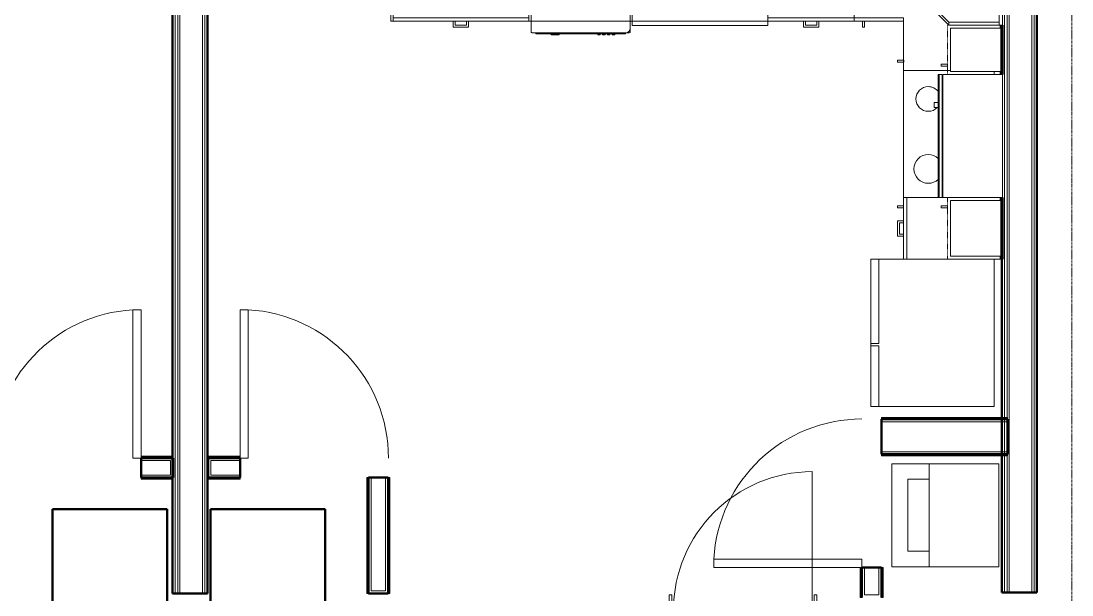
# Model space of a CAD drawing. Header units: inches. Extents: x -4235 to -464, y 9706 to 12425.
# Drawn here: x -2755.8 to -2500.3, y 11284.9 to 11424.4 of the extents above; entities that cross this region are included whole.
import ezdxf

# ---------------------------------------------------------------- set-up
doc = ezdxf.new("R2010")
doc.units = ezdxf.units.IN
doc.header["$MEASUREMENT"] = 0
doc.linetypes.add('Dash', pattern=[0.25, 0.125, -0.125])
doc.linetypes.add('Grid Line 1_2_', pattern=[0.875, 0.5, -0.125, 0.125, -0.125])
for name, color, linetype, lineweight in [('0-1', 7, 'Continuous', 5), ('0-2', 10, 'Continuous', 9), ('A-DOOR-1', 7, 'Continuous', 9), ('A-DOOR-2', 90, 'Continuous', 20), ('A-DOOR-4', 31, 'Continuous', 9), ('A-DOOR-6', 31, 'Continuous', 20), ('A-DOOR-FRAM', 31, 'Continuous', 20), ('A-DOOR-FRAM-2', 31, 'Continuous', 9), ('A-DOOR-GLAZ', 31, 'Continuous', 9), ('A-GENM', 5, 'Continuous', 9), ('A-GENM-5', 5, 'Continuous', 50), ('A-WALL-1', 250, 'Continuous', 50), ('A-WALL-2', 50, 'Continuous', 13), ('A-WALL-3', 10, 'Continuous', 9), ('A-WALL-4', 254, 'Continuous', 9), ('A-WALL-5', 7, 'Continuous', 9), ('A-WALL-6', 113, 'Continuous', 9), ('I-WALL-1', 250, 'Continuous', 50), ('I-WALL-2', 10, 'Continuous', 9), ('I-WALL-3', 254, 'Continuous', 9), ('I-WALL-4', 7, 'Continuous', 9), ('P-SANR-FIXT-1', 7, 'Continuous', 9), ('P-SANR-FIXT-2', 254, 'Continuous', 9), ('Q-CASE', 31, 'Continuous', 9), ('Q-CASE-1', 254, 'Continuous', 9), ('Q-CASE-2', 7, 'Continuous', 9), ('Q-CASE-3', 10, 'Continuous', 9), ('Q-CASE-4', 7, 'Dash', 9), ('Q-SPCQ-1', 7, 'Continuous', 9), ('Q-SPCQ-3', 254, 'Continuous', 9), ('S-GRID-1', 1, 'Grid Line 1_2_', 9)]:
    doc.layers.add(name, color=color, linetype=linetype, lineweight=lineweight)

# ---------------------------------------------------------------- blocks, each defined once
blk = doc.blocks.new('Basic Wall _ INT - W4BØF - _5_8 GYP - 2X4 WOOD_BATT_ - 5_8 GYP_ - ___-2685384-BACKGROUND - 1ST FLOOR')
at = {"layer": 'A-WALL-4'}
for p, q in [((-2671.67, 11313.44), (-2671.74, 11313.44)), ((-2671.53, 11313.44), (-2671.67, 11313.44)), ((-2671.67, 11313.44), (-2671.67, 11285.29)), ((-2671.46, 11313.44), (-2671.52, 11313.44)), ((-2671.32, 11313.44), (-2671.35, 11313.44)), ((-2671.32, 11285.29), (-2671.32, 11313.44)), ((-2671.74, 11285.29), (-2671.67, 11285.29)), ((-2671.67, 11285.29), (-2671.53, 11285.29)), ((-2671.52, 11285.29), (-2671.46, 11285.29)), ((-2671.35, 11285.29), (-2671.32, 11285.29))]:
    blk.add_line(p, q, dxfattribs=at)
at = {"layer": 'A-WALL-5'}
for p, q in [((-2671.74, 11313.44), (-2671.45, 11313.44)), ((-2671.74, 11313.44), (-2671.74, 11285.29)), ((-2671.45, 11313.44), (-2671.45, 11285.29)), ((-2671.45, 11313.44), (-2671.37, 11313.44)), ((-2671.37, 11313.44), (-2671.32, 11313.44)), ((-2671.45, 11285.29), (-2671.74, 11285.29)), ((-2671.37, 11285.29), (-2671.45, 11285.29)), ((-2671.32, 11285.29), (-2671.37, 11285.29))]:
    blk.add_line(p, q, dxfattribs=at)
blk = doc.blocks.new('Basic Wall _ INT - W4BØF - _5_8 GYP - 2X4 WOOD_BATT_ - 5_8 GYP_ - ___-2685385-BACKGROUND - 1ST FLOOR')
at = {"layer": 'A-WALL-4'}
for p, q in [((-2666.55, 11313.44), (-2666.57, 11313.44)), ((-2666.57, 11285.29), (-2666.57, 11313.44)), ((-2666.37, 11313.44), (-2666.43, 11313.44)), ((-2666.22, 11313.44), (-2666.37, 11313.44)), ((-2666.16, 11313.44), (-2666.22, 11313.44)), ((-2666.22, 11313.44), (-2666.22, 11285.29)), ((-2666.57, 11285.29), (-2666.55, 11285.29)), ((-2666.43, 11285.29), (-2666.37, 11285.29)), ((-2666.37, 11285.29), (-2666.22, 11285.29)), ((-2666.22, 11285.29), (-2666.16, 11285.29))]:
    blk.add_line(p, q, dxfattribs=at)
at = {"layer": 'A-WALL-5'}
for p, q in [((-2666.57, 11313.44), (-2666.53, 11313.44)), ((-2666.53, 11313.44), (-2666.45, 11313.44)), ((-2666.45, 11285.29), (-2666.45, 11313.44)), ((-2666.45, 11313.44), (-2666.16, 11313.44)), ((-2666.16, 11313.44), (-2666.16, 11285.29)), ((-2666.53, 11285.29), (-2666.57, 11285.29)), ((-2666.45, 11285.29), (-2666.53, 11285.29)), ((-2666.16, 11285.29), (-2666.45, 11285.29))]:
    blk.add_line(p, q, dxfattribs=at)
blk = doc.blocks.new('Basic Wall _ INT - W4BØF - _5_8 GYP - 2X4 WOOD_BATT_ - 5_8 GYP_ - ___-2685386-BACKGROUND - 1ST FLOOR')
at = {"layer": 'A-WALL-4'}
for p, q in [((-2710.32, 11313.44), (-2710.32, 11313.42)), ((-2702.57, 11313.44), (-2710.32, 11313.44)), ((-2710.32, 11313.3), (-2710.32, 11313.24)), ((-2710.32, 11313.23), (-2710.32, 11313.09)), ((-2710.32, 11313.09), (-2710.32, 11313.03)), ((-2710.32, 11313.09), (-2702.57, 11313.09)), ((-2702.57, 11313.42), (-2702.57, 11313.44)), ((-2702.57, 11313.24), (-2702.57, 11313.3)), ((-2702.57, 11313.09), (-2702.57, 11313.23)), ((-2702.57, 11313.03), (-2702.57, 11313.09))]:
    blk.add_line(p, q, dxfattribs=at)
at = {"layer": 'A-WALL-5'}
for p, q in [((-2710.32, 11313.4), (-2710.32, 11313.44)), ((-2710.32, 11313.31), (-2710.32, 11313.4)), ((-2710.32, 11313.31), (-2702.57, 11313.31)), ((-2710.32, 11313.03), (-2710.32, 11313.31)), ((-2710.32, 11313.03), (-2702.57, 11313.03)), ((-2702.57, 11313.44), (-2702.57, 11313.4)), ((-2702.57, 11313.4), (-2702.57, 11313.31)), ((-2702.57, 11313.31), (-2702.57, 11313.03))]:
    blk.add_line(p, q, dxfattribs=at)
blk = doc.blocks.new('Basic Wall _ INT - W4BØF - _5_8 GYP - 2X4 WOOD_BATT_ - 5_8 GYP_ - ___-2685387-BACKGROUND - 1ST FLOOR')
at = {"layer": 'A-WALL-4'}
for p, q in [((-2710.32, 11318.6), (-2710.32, 11318.54)), ((-2710.32, 11318.54), (-2710.32, 11318.4)), ((-2710.32, 11318.54), (-2702.57, 11318.54)), ((-2710.32, 11318.39), (-2710.32, 11318.33)), ((-2710.32, 11318.21), (-2710.32, 11318.19)), ((-2702.57, 11318.19), (-2710.32, 11318.19)), ((-2702.57, 11318.54), (-2702.57, 11318.6)), ((-2702.57, 11318.4), (-2702.57, 11318.54)), ((-2702.57, 11318.33), (-2702.57, 11318.39)), ((-2702.57, 11318.19), (-2702.57, 11318.21))]:
    blk.add_line(p, q, dxfattribs=at)
at = {"layer": 'A-WALL-5'}
for p, q in [((-2710.32, 11318.31), (-2710.32, 11318.6)), ((-2710.32, 11318.6), (-2702.57, 11318.6)), ((-2702.57, 11318.31), (-2710.32, 11318.31)), ((-2710.32, 11318.23), (-2710.32, 11318.31)), ((-2710.32, 11318.19), (-2710.32, 11318.23)), ((-2702.57, 11318.6), (-2702.57, 11318.31)), ((-2702.57, 11318.31), (-2702.57, 11318.23)), ((-2702.57, 11318.23), (-2702.57, 11318.19))]:
    blk.add_line(p, q, dxfattribs=at)
blk = doc.blocks.new('SWING - SINGLE - FLUSH - 36_ x 80_ - OFFSET PIVOT DOOR AT MAGIC PAK AND WASHER_DRYER-3199415-BACKGROUND - 1ST FLOOR')
at = {"layer": 'A-DOOR-1'}
blk.add_arc((18, -2.38), 36.07, 180, 266.8211, dxfattribs=at)
at = {"layer": 'A-DOOR-2'}
for p, q in [((16, -2.38), (16, -38.39)), ((18, -2.38), (16, -2.38)), ((18, -2.38), (18, -38.39)), ((18, -38.39), (16, -38.39))]:
    blk.add_line(p, q, dxfattribs=at)
blk = doc.blocks.new('Refrigerator_-_Side-by-Side_6047 - 36_ X 30_-1372843-BACKGROUND - 1ST FLOOR')
at = {"layer": 'Q-SPCQ-1'}
for p, q in [((-17.88, 15.58), (17.87, 15.58)), ((-17.88, -14.42), (-17.88, 15.58)), ((-17.88, 15.58), (-3.13, 15.58)), ((-17.88, 15.58), (-17.88, 13.58)), ((-3.13, 13.58), (-3.13, 15.58)), ((-2.63, 15.58), (17.87, 15.58)), ((-2.63, 15.58), (-2.63, 13.58)), ((17.87, 15.58), (17.87, -14.42)), ((17.87, 13.58), (17.87, 15.58)), ((-3.13, 13.58), (-17.88, 13.58)), ((17.87, 13.58), (-2.63, 13.58)), ((17.87, -14.42), (-17.88, -14.42))]:
    blk.add_line(p, q, dxfattribs=at)
blk = doc.blocks.new('Range - 24_ x 30_-V31-BACKGROUND - 1ST FLOOR')
at = {"layer": 'Q-SPCQ-1'}
blk.add_line((29.44, -22), (30, -22), dxfattribs=at)
for centre, radius, start, end in [((6.5, -6), 3.5, 360, 180), ((23.5, -6), 3, 0, 180), ((6.5, -6), 3.5, 180, 223.57), ((6.5, -6), 3.5, 316.3838, 0), ((23.5, -6), 3, 180, 225.7399), ((23.5, -6), 3, 306.1227, 0), ((6.5, -6), 3.5, 261.0228, 278.9772)]:
    blk.add_arc(centre, radius, start, end, dxfattribs=at)
blk = doc.blocks.new('Base Cabinet 4 Drawer 254 - Base Cabinet 4 Drawer 254 21_-2569778-BACKGROUND - 1ST FLOOR')
at = {"layer": 'Q-CASE-1'}
for p, q in [((-9.76, 24), (11.24, 24)), ((-9.76, 23.25), (-9.76, 24)), ((11.24, 23.25), (-9.76, 23.25)), ((-9.76, 23.25), (-9.76, 0.38)), ((-0.64, 24), (-1.14, 24)), ((2.11, 24), (2.61, 24)), ((11.24, 24), (11.24, 23.25)), ((11.24, 0.38), (11.24, 23.25))]:
    blk.add_line(p, q, dxfattribs=at)
at = {"layer": 'Q-CASE-2'}
for p, q in [((2.61, 25.5), (-1.14, 25.5)), ((-1.14, 25.5), (-1.14, 24)), ((-0.64, 24), (-0.64, 25)), ((-0.64, 25), (2.11, 25)), ((2.11, 25), (2.11, 24)), ((2.61, 24), (2.61, 25.5))]:
    blk.add_line(p, q, dxfattribs=at)
at = {"layer": 'Q-CASE-3'}
for p, q in [((-0.64, 24), (-1.14, 24)), ((-0.64, 24), (-1.14, 24)), ((-0.64, 24), (-1.14, 24)), ((2.11, 24), (2.61, 24)), ((2.11, 24), (2.61, 24)), ((2.11, 24), (2.61, 24)), ((-9.76, 0.38), (-9.76, 0)), ((11.24, 0), (11.24, 0.38)), ((-9.76, 0), (11.24, 0))]:
    blk.add_line(p, q, dxfattribs=at)
blk = doc.blocks.new('308 - 308 x 27_-2727438-BACKGROUND - 1ST FLOOR')
at = {"layer": 'Q-CASE'}
for p, q in [((-11.25, -15.38), (-12, -15.38)), ((-12, -15.38), (0, -27.38)), ((0, -26.63), (-11.25, -15.38)), ((0, -27.38), (0, -26.63))]:
    blk.add_line(p, q, dxfattribs=at)
at = {"layer": 'Q-CASE-2'}
for p, q in [((13, -2.38), (-12, -2.38)), ((-12, -2.38), (-12, -3.13)), ((13, -3.13), (13, -2.38)), ((-11.25, -3.13), (-12, -3.13)), ((-12, -3.13), (-12, -15.38)), ((-12, -3.13), (13, -3.13)), ((12.25, -3.13), (-11.25, -3.13)), ((-11.25, -3.13), (-11.25, -15.38)), ((-11.25, -15.38), (-11.25, -3.13)), ((12.25, -26.63), (12.25, -3.13)), ((13, -3.13), (12.25, -3.13)), ((12.25, -3.13), (12.25, -27.38)), ((13, -27.38), (13, -3.13)), ((-12, -15.38), (-11.25, -15.38)), ((-11.25, -15.38), (0, -26.63)), ((-10.05, -17.33), (-11.11, -18.39)), ((-10.76, -18.73), (-9.7, -17.67)), ((-11.11, -18.39), (-10.76, -18.73)), ((0, -26.63), (12.25, -26.63)), ((12.25, -26.63), (0, -26.63)), ((0, -26.63), (0, -27.38)), ((0, -27.38), (12.25, -27.38)), ((12.25, -27.38), (12.25, -26.63)), ((12.25, -27.38), (13, -27.38))]:
    blk.add_line(p, q, dxfattribs=at)
blk = doc.blocks.new('300 Series Wall Hung Cabinet_301 - 12_ x 27_-2528054-BACKGROUND - 1ST FLOOR')
at = {"layer": 'Q-CASE-2'}
for p, q in [((-3.51, 14.69), (-4, 14.69)), ((-4, 14.69), (-4, 13.19)), ((-3.51, 13.19), (-4, 13.19)), ((-3.51, 13.19), (-3.51, 14.69)), ((5.25, 12.44), (-5.25, 12.44)), ((-5.25, 12.44), (-5.25, 0.19)), ((5.25, 0.19), (5.25, 12.44)), ((-5.25, 0.19), (5.25, 0.19))]:
    blk.add_line(p, q, dxfattribs=at)
at = {"layer": 'Q-CASE-4'}
for p, q in [((-6, 0.19), (-6, 13.19)), ((-6, 13.19), (6, 13.19)), ((6, 13.19), (6, 0.19)), ((6, 0.19), (-6, 0.19))]:
    blk.add_line(p, q, dxfattribs=at)
blk = doc.blocks.new('Base Cabinet 3 Drawer 230 - Base Cabinet 3 Drawer 230 33_-2568065-BACKGROUND - 1ST FLOOR')
at = {"layer": 'Q-CASE-1'}
for p, q in [((-15.76, -23.25), (-15.76, -0.38)), ((17.24, -0.38), (17.24, -23.25)), ((-15.76, -23.25), (-15.76, -24)), ((17.24, -23.25), (-15.76, -23.25)), ((-15.76, -24), (17.24, -24)), ((-1.14, -24), (-0.64, -24)), ((2.61, -24), (2.11, -24)), ((17.24, -24), (17.24, -23.25))]:
    blk.add_line(p, q, dxfattribs=at)
at = {"layer": 'Q-CASE-2'}
for p, q in [((-1.14, -24), (-1.14, -25.5)), ((-1.14, -25.5), (2.61, -25.5)), ((-0.64, -25), (-0.64, -24)), ((2.11, -25), (-0.64, -25)), ((2.11, -24), (2.11, -25)), ((2.61, -25.5), (2.61, -24))]:
    blk.add_line(p, q, dxfattribs=at)
at = {"layer": 'Q-CASE-3'}
for p, q in [((-15.76, -0.38), (-15.76, 0)), ((-15.76, 0), (17.24, 0)), ((17.24, 0), (17.24, -0.38)), ((-1.14, -24), (-0.64, -24)), ((-1.14, -24), (-0.64, -24)), ((2.61, -24), (2.11, -24)), ((2.61, -24), (2.11, -24))]:
    blk.add_line(p, q, dxfattribs=at)
blk = doc.blocks.new('30quot_MicrowaveVent_11166 - 70cm miele oven-2804781-BACKGROUND - 1ST FLOOR')
at = {"layer": 'Q-CASE-2'}
for p, q in [((15.68, 15.6), (-14.2, 15.6)), ((-14.2, 15.39), (-14.2, 15.6)), ((-14.2, 14.61), (-14.2, 15.39)), ((15.68, 15.39), (-14.2, 15.39)), ((8.88, 16.6), (7.69, 16.6)), ((7.69, 15.63), (7.69, 16.55)), ((8.88, 16.55), (8.88, 15.63)), ((15.68, 15.6), (15.68, 15.39)), ((15.68, 15.39), (15.68, 14.61)), ((15.68, 14.61), (-14.2, 14.61)), ((-14.2, 0), (-14.2, 14.49)), ((-14.2, 14.49), (15.68, 14.49)), ((15.68, 14.49), (15.68, 0)), ((-14.2, 0), (15.68, 0))]:
    blk.add_line(p, q, dxfattribs=at)
blk = doc.blocks.new('Basic Wall _ INT - W4BØF - _5_8 GYP - 2X4 WOOD_BATT_ - 5_8 GYP_ - ___-2701606-BACKGROUND - 1ST FLOOR')
at = {"layer": 'A-WALL-3'}
for p, q in [((-2546.62, 11284.29), (-2546.62, 11284.91)), ((-2546.62, 11284.29), (-2546.6, 11284.29)), ((-2546.58, 11284.29), (-2546.62, 11284.29)), ((-2546.5, 11284.29), (-2546.58, 11284.29)), ((-2546.21, 11284.29), (-2546.5, 11284.29)), ((-2546.48, 11284.29), (-2546.42, 11284.29)), ((-2546.42, 11284.29), (-2546.27, 11284.29)), ((-2546.27, 11284.91), (-2546.27, 11284.29)), ((-2546.27, 11284.29), (-2546.21, 11284.29))]:
    blk.add_line(p, q, dxfattribs=at)
at = {"layer": 'A-WALL-4'}
for p, q in [((-2546.6, 11291.6), (-2546.62, 11291.6)), ((-2546.62, 11284.91), (-2546.62, 11291.6)), ((-2546.42, 11291.6), (-2546.48, 11291.6)), ((-2546.27, 11291.6), (-2546.42, 11291.6)), ((-2546.21, 11291.6), (-2546.27, 11291.6)), ((-2546.27, 11291.6), (-2546.27, 11284.91)), ((-2546.5, 11284.29), (-2546.5, 11284.91)), ((-2546.21, 11284.91), (-2546.21, 11284.29))]:
    blk.add_line(p, q, dxfattribs=at)
at = {"layer": 'A-WALL-5'}
for p, q in [((-2546.62, 11291.6), (-2546.58, 11291.6)), ((-2546.58, 11291.6), (-2546.5, 11291.6)), ((-2546.5, 11284.91), (-2546.5, 11291.6)), ((-2546.5, 11291.6), (-2546.21, 11291.6)), ((-2546.21, 11291.6), (-2546.21, 11284.91))]:
    blk.add_line(p, q, dxfattribs=at)
blk = doc.blocks.new('Basic Wall _ INT - W4BØF - _5_8 GYP - 2X4 WOOD_BATT_ - 5_8 GYP_ - ___-2701607-BACKGROUND - 1ST FLOOR')
at = {"layer": 'A-WALL-3'}
for p, q in [((-2551.5, 11284.29), (-2551.79, 11284.29)), ((-2551.79, 11284.29), (-2551.72, 11284.29)), ((-2551.72, 11284.91), (-2551.72, 11284.29)), ((-2551.72, 11284.29), (-2551.58, 11284.29)), ((-2551.57, 11284.29), (-2551.51, 11284.29)), ((-2551.42, 11284.29), (-2551.5, 11284.29)), ((-2551.37, 11284.29), (-2551.42, 11284.29)), ((-2551.4, 11284.29), (-2551.37, 11284.29)), ((-2551.37, 11284.29), (-2551.37, 11284.91))]:
    blk.add_line(p, q, dxfattribs=at)
at = {"layer": 'A-WALL-4'}
for p, q in [((-2551.72, 11291.6), (-2551.79, 11291.6)), ((-2551.58, 11291.6), (-2551.72, 11291.6)), ((-2551.72, 11291.6), (-2551.72, 11284.91)), ((-2551.51, 11291.6), (-2551.57, 11291.6)), ((-2551.37, 11291.6), (-2551.4, 11291.6)), ((-2551.37, 11284.91), (-2551.37, 11291.6)), ((-2551.79, 11284.91), (-2551.79, 11284.29)), ((-2551.5, 11284.91), (-2551.5, 11284.29))]:
    blk.add_line(p, q, dxfattribs=at)
at = {"layer": 'A-WALL-5'}
for p, q in [((-2551.79, 11291.6), (-2551.5, 11291.6)), ((-2551.79, 11291.6), (-2551.79, 11284.91)), ((-2551.5, 11291.6), (-2551.5, 11284.91)), ((-2551.5, 11291.6), (-2551.42, 11291.6)), ((-2551.42, 11291.6), (-2551.37, 11291.6))]:
    blk.add_line(p, q, dxfattribs=at)
blk = doc.blocks.new('Basic Wall _ INT - W8BØF - _5_8 GYP - 2X8 WOOD_BATT_ - 5_8 GYP_ - ___-2701608-BACKGROUND - 1ST FLOOR')
at = {"layer": 'I-WALL-2'}
for p, q in [((-2515.97, 11327.95), (-2517.37, 11327.95)), ((-2517.37, 11327.6), (-2515.97, 11327.6)), ((-2515.97, 11327.95), (-2515.97, 11328.02)), ((-2515.97, 11327.81), (-2515.97, 11327.95)), ((-2515.97, 11327.74), (-2515.97, 11327.8)), ((-2515.97, 11327.6), (-2515.97, 11327.63))]:
    blk.add_line(p, q, dxfattribs=at)
at = {"layer": 'I-WALL-3'}
for p, q in [((-2546.62, 11328.02), (-2546.62, 11327.95)), ((-2546.62, 11327.95), (-2546.62, 11327.81)), ((-2517.37, 11327.95), (-2546.62, 11327.95)), ((-2546.62, 11327.8), (-2546.62, 11327.74)), ((-2546.62, 11327.63), (-2546.62, 11327.6)), ((-2546.62, 11327.6), (-2517.37, 11327.6)), ((-2515.97, 11328.02), (-2517.37, 11328.02)), ((-2515.97, 11327.73), (-2517.37, 11327.73)), ((-2515.97, 11328.02), (-2515.97, 11327.73)), ((-2515.97, 11327.73), (-2515.97, 11327.7)), ((-2515.97, 11327.7), (-2515.97, 11327.64)), ((-2515.97, 11327.64), (-2515.97, 11327.6))]:
    blk.add_line(p, q, dxfattribs=at)
at = {"layer": 'I-WALL-4'}
for p, q in [((-2546.62, 11327.73), (-2546.62, 11328.02)), ((-2517.37, 11328.02), (-2546.62, 11328.02)), ((-2517.37, 11327.73), (-2546.62, 11327.73)), ((-2546.62, 11327.64), (-2546.62, 11327.73)), ((-2546.62, 11327.6), (-2546.62, 11327.64))]:
    blk.add_line(p, q, dxfattribs=at)
blk = doc.blocks.new('Basic Wall _ INT - W8BØF - _5_8 GYP - 2X8 WOOD_BATT_ - 5_8 GYP_ - ___-2704394-BACKGROUND - 1ST FLOOR')
at = {"layer": 'I-WALL-2'}
for p, q in [((-2515.97, 11319.1), (-2517.37, 11319.1)), ((-2517.37, 11318.75), (-2515.97, 11318.75)), ((-2515.97, 11319.08), (-2515.97, 11319.1)), ((-2515.97, 11318.9), (-2515.97, 11318.96)), ((-2515.97, 11318.75), (-2515.97, 11318.9)), ((-2515.97, 11318.69), (-2515.97, 11318.75))]:
    blk.add_line(p, q, dxfattribs=at)
at = {"layer": 'I-WALL-3'}
for p, q in [((-2546.62, 11319.1), (-2546.62, 11319.08)), ((-2517.37, 11319.1), (-2546.62, 11319.1)), ((-2546.62, 11318.96), (-2546.62, 11318.9)), ((-2546.62, 11318.9), (-2546.62, 11318.75)), ((-2546.62, 11318.75), (-2546.62, 11318.69)), ((-2546.62, 11318.75), (-2517.37, 11318.75)), ((-2517.37, 11318.98), (-2515.97, 11318.98)), ((-2517.37, 11318.69), (-2515.97, 11318.69)), ((-2515.97, 11319.1), (-2515.97, 11319.06)), ((-2515.97, 11319.06), (-2515.97, 11319)), ((-2515.97, 11319), (-2515.97, 11318.98)), ((-2515.97, 11318.98), (-2515.97, 11318.98)), ((-2515.97, 11318.98), (-2515.97, 11318.69))]:
    blk.add_line(p, q, dxfattribs=at)
at = {"layer": 'I-WALL-4'}
for p, q in [((-2546.62, 11319.06), (-2546.62, 11319.1)), ((-2546.62, 11318.98), (-2546.62, 11319.06)), ((-2546.62, 11318.98), (-2517.37, 11318.98)), ((-2546.62, 11318.69), (-2546.62, 11318.98)), ((-2546.62, 11318.69), (-2517.37, 11318.69))]:
    blk.add_line(p, q, dxfattribs=at)
blk = doc.blocks.new('Base Cabinet Corner 197 - Base Cabinet Corner 197-V40-BACKGROUND - 1ST FLOOR')
at = {"layer": 'Q-CASE-1'}
for p, q in [((0.74, 36), (-10.64, 36)), ((0.74, 23.25), (0.74, 36)), ((0.74, 24), (0.74, 36)), ((0.73, 33.51), (0.73, 34)), ((12.74, 24), (0.74, 24)), ((0.74, 23.25), (0.74, 24)), ((12.74, 23.25), (0.74, 23.25)), ((10.73, 24), (10.24, 24)), ((12.74, 0.38), (12.74, 24))]:
    blk.add_line(p, q, dxfattribs=at)
at = {"layer": 'Q-CASE-2'}
for p, q in [((2.23, 34), (0.74, 34)), ((0.74, 33.51), (2.23, 33.51)), ((2.23, 33.51), (2.23, 34)), ((10.73, 25.5), (10.24, 25.5)), ((10.24, 25.5), (10.24, 24)), ((10.73, 24), (10.73, 25.5))]:
    blk.add_line(p, q, dxfattribs=at)
at = {"layer": 'Q-CASE-3'}
for p, q in [((-23.14, 36), (-23.26, 36)), ((-23.26, 36), (-23.26, 25)), ((-22.89, 36), (-23.14, 36)), ((10.73, 24), (10.24, 24)), ((12.74, 0), (12.74, 0.38)), ((-23.26, 0), (-23.14, 0)), ((-23.14, 0), (1.74, 0)), ((1.74, 0), (12.74, 0))]:
    blk.add_line(p, q, dxfattribs=at)
blk = doc.blocks.new('300 Series Wall Hung Cabinet_301 - 15_ x 27_-2760267-BACKGROUND - 1ST FLOOR')
at = {"layer": 'Q-CASE-2'}
for p, q in [((6.75, -0.19), (-6.75, -0.19)), ((-6.75, -0.19), (-6.75, -12.44)), ((6.75, -12.44), (6.75, -0.19)), ((-6.75, -12.44), (6.75, -12.44)), ((-5.5, -13.19), (-5.01, -13.19)), ((-5.5, -13.19), (-5.5, -14.69)), ((-5.5, -14.69), (-5.01, -14.69)), ((-5.01, -14.69), (-5.01, -13.19))]:
    blk.add_line(p, q, dxfattribs=at)
at = {"layer": 'Q-CASE-4'}
for p, q in [((7.5, -0.19), (-7.5, -0.19)), ((-7.5, -0.19), (-7.5, -13.19)), ((7.5, -13.19), (7.5, -0.19)), ((-7.5, -13.19), (7.5, -13.19))]:
    blk.add_line(p, q, dxfattribs=at)
blk = doc.blocks.new('Basic Wall _ INT - W4BØF - _5_8 GYP - 2X4 WOOD_BATT_ - 5_8 GYP_ - ___-2685434-BACKGROUND - 1ST FLOOR')
at = {"layer": 'A-WALL-3'}
for p, q in [((-2718.85, 11313.44), (-2718.95, 11313.44)), ((-2718.95, 11313.09), (-2718.85, 11313.09)), ((-2718.85, 11313.42), (-2718.85, 11313.44)), ((-2718.85, 11313.24), (-2718.85, 11313.3)), ((-2718.85, 11313.09), (-2718.85, 11313.23)), ((-2718.85, 11313.03), (-2718.85, 11313.09))]:
    blk.add_line(p, q, dxfattribs=at)
at = {"layer": 'A-WALL-4'}
for p, q in [((-2726.6, 11313.44), (-2726.6, 11313.42)), ((-2718.97, 11313.44), (-2726.6, 11313.44)), ((-2726.6, 11313.3), (-2726.6, 11313.24)), ((-2726.6, 11313.23), (-2726.6, 11313.09)), ((-2726.6, 11313.09), (-2726.6, 11313.03)), ((-2726.6, 11313.09), (-2718.97, 11313.09)), ((-2718.95, 11313.31), (-2718.85, 11313.31)), ((-2718.95, 11313.03), (-2718.85, 11313.03)), ((-2718.85, 11313.44), (-2718.85, 11313.4)), ((-2718.85, 11313.4), (-2718.85, 11313.34)), ((-2718.85, 11313.34), (-2718.85, 11313.31)), ((-2718.85, 11313.31), (-2718.85, 11313.29)), ((-2718.85, 11313.29), (-2718.85, 11313.24)), ((-2718.85, 11313.24), (-2718.85, 11313.03))]:
    blk.add_line(p, q, dxfattribs=at)
at = {"layer": 'A-WALL-5'}
for p, q in [((-2726.6, 11313.4), (-2726.6, 11313.44)), ((-2726.6, 11313.31), (-2726.6, 11313.4)), ((-2726.6, 11313.31), (-2718.97, 11313.31)), ((-2726.6, 11313.03), (-2726.6, 11313.31)), ((-2726.6, 11313.03), (-2718.97, 11313.03))]:
    blk.add_line(p, q, dxfattribs=at)
blk = doc.blocks.new('Basic Wall _ INT - W4BØF - _5_8 GYP - 2X4 WOOD_BATT_ - 5_8 GYP_ - ___-2685435-BACKGROUND - 1ST FLOOR')
at = {"layer": 'A-WALL-3'}
for p, q in [((-2718.95, 11318.54), (-2718.85, 11318.54)), ((-2718.85, 11318.19), (-2718.95, 11318.19)), ((-2718.85, 11318.54), (-2718.85, 11318.6)), ((-2718.85, 11318.4), (-2718.85, 11318.54)), ((-2718.85, 11318.33), (-2718.85, 11318.39)), ((-2718.85, 11318.19), (-2718.85, 11318.21))]:
    blk.add_line(p, q, dxfattribs=at)
at = {"layer": 'A-WALL-4'}
for p, q in [((-2726.6, 11318.6), (-2726.6, 11318.54)), ((-2726.6, 11318.54), (-2726.6, 11318.4)), ((-2726.6, 11318.54), (-2718.97, 11318.54)), ((-2726.6, 11318.39), (-2726.6, 11318.33)), ((-2726.6, 11318.21), (-2726.6, 11318.19)), ((-2718.97, 11318.19), (-2726.6, 11318.19)), ((-2718.95, 11318.6), (-2718.85, 11318.6)), ((-2718.85, 11318.31), (-2718.95, 11318.31)), ((-2718.85, 11318.6), (-2718.85, 11318.31)), ((-2718.85, 11318.31), (-2718.85, 11318.23)), ((-2718.85, 11318.23), (-2718.85, 11318.19))]:
    blk.add_line(p, q, dxfattribs=at)
at = {"layer": 'A-WALL-5'}
for p, q in [((-2726.6, 11318.31), (-2726.6, 11318.6)), ((-2726.6, 11318.6), (-2718.97, 11318.6)), ((-2718.97, 11318.31), (-2726.6, 11318.31)), ((-2726.6, 11318.23), (-2726.6, 11318.31)), ((-2726.6, 11318.19), (-2726.6, 11318.23))]:
    blk.add_line(p, q, dxfattribs=at)
blk = doc.blocks.new('SWING - SINGLE - FLUSH - 36_ x 80_ - OFFSET PIVOT DOOR AT MAGIC PAK AND WASHER_DRYER-3199414-BACKGROUND - 1ST FLOOR')
at = {"layer": 'A-DOOR-1'}
blk.add_arc((18, 2.37), 36.07, 93.1789, 180, dxfattribs=at)
at = {"layer": 'A-DOOR-2'}
for p, q in [((16, 2.37), (16, 38.39)), ((18, 38.39), (16, 38.39)), ((18, 2.37), (18, 38.39)), ((18, 2.37), (16, 2.37))]:
    blk.add_line(p, q, dxfattribs=at)
blk = doc.blocks.new('Stainless Steel Farmhous Kitchen Sink - Stainless Steel Farmhous Kitchen Sink-V77-BACKGROUND - 1ST FLOOR')
at = {"layer": 'P-SANR-FIXT-1'}
for p, q in [((-33, 22.2), (-33, 21.15)), ((0, 22.2), (-33, 22.2)), ((0, 21.15), (0, 22.2))]:
    blk.add_line(p, q, dxfattribs=at)
at = {"layer": 'P-SANR-FIXT-2'}
for p, q in [((-33, 21.15), (-33, 2.25)), ((0, 2.25), (0, 21.15)), ((-31, 3), (-31, 16.96)), ((-31, 16.96), (-2, 16.96)), ((-2, 16.96), (-2, 3)), ((-17.08, 3), (-31, 3)), ((-2, 3), (-15.64, 3)), ((-33, 2.25), (-17.09, 2.25)), ((-15.88, 2.25), (0, 2.25))]:
    blk.add_line(p, q, dxfattribs=at)
blk = doc.blocks.new('Single Door 1 Drawer 211 - 211 Base Cabinet Single Door1 Drawer 15_-V91-BACKGROUND - 1ST FLOOR')
at = {"layer": 'Q-CASE-1'}
for p, q in [((-11.26, 24), (3.74, 24)), ((3.74, 23.25), (-11.26, 23.25)), ((-5.14, 24), (-5.64, 24)), ((-2.39, 24), (-1.89, 24)), ((1.73, 24), (1.24, 24)), ((3.74, 24), (3.74, 23.25)), ((3.74, 15.6), (3.74, 23.25)), ((3.74, 14.49), (3.74, 14.61)), ((-11.26, 1.99), (-11.26, 0.37))]:
    blk.add_line(p, q, dxfattribs=at)
at = {"layer": 'Q-CASE-2'}
for p, q in [((-1.89, 25.5), (-5.64, 25.5)), ((-5.64, 25.5), (-5.64, 24)), ((-5.14, 24), (-5.14, 25)), ((-5.14, 25), (-2.39, 25)), ((-2.39, 25), (-2.39, 24)), ((-1.89, 24), (-1.89, 25.5)), ((1.73, 25.5), (1.24, 25.5)), ((1.24, 25.5), (1.24, 24)), ((1.73, 24), (1.73, 25.5))]:
    blk.add_line(p, q, dxfattribs=at)
at = {"layer": 'Q-CASE-3'}
for p, q in [((-11.26, 23.25), (-11.26, 24)), ((-11.26, 23.25), (-11.26, 2)), ((1.73, 24), (1.24, 24)), ((-11.26, 0.37), (-11.26, 0.13)), ((-11.26, 0.13), (-11.26, 0)), ((-11.26, 0), (3.74, 0))]:
    blk.add_line(p, q, dxfattribs=at)
blk = doc.blocks.new('Stacked Washer and Dryer - 26_x25_ - Private-1372850-BACKGROUND - 1ST FLOOR')
at = {"layer": 'P-SANR-FIXT-1'}
for p, q in [((0, 12.5), (26, 12.5)), ((0, 12.5), (0, -12.5)), ((16.90625, -12.5), (16.90625, 12.5)), ((26, 12.5), (26, -12.5)), ((22.09375, 8.75), (16.90625, 8.75)), ((22.09375, -8.75), (22.09375, 8.75)), ((16.90625, -8.75), (22.09375, -8.75)), ((26, -12.5), (0, -12.5))]:
    blk.add_line(p, q, dxfattribs=at)
blk = doc.blocks.new('CTR - 1st Phase - Unit Layouts_rvt-1-BACKGROUND - 1ST FLOOR')
at = {"layer": 'A-WALL-1'}
for p, q in [((-2517.62, 11423.36), (-2517.62, 11422.61)), ((-2517.25, 11411.36), (-2517.25, 11423.36)), ((-2517.62, 11412.11), (-2517.62, 11411.36)), ((-2517.62, 11381.48), (-2517.62, 11380.73)), ((-2517.25, 11366.48), (-2517.25, 11381.48)), ((-2517.62, 11367.23), (-2517.62, 11366.48)), ((-2517.62, 11366.48), (-2517.25, 11366.48)), ((-2718.85, 11318.19), (-2726.6, 11318.19)), ((-2726.6, 11318.19), (-2726.6, 11313.44)), ((-2718.85, 11317.56), (-2718.85, 11318.19)), ((-2702.57, 11318.19), (-2710.32, 11318.19)), ((-2710.32, 11318.19), (-2710.32, 11317.56)), ((-2702.57, 11313.44), (-2702.57, 11318.19)), ((-2718.85, 11314.06), (-2718.85, 11317.56)), ((-2710.32, 11317.56), (-2710.32, 11314.06)), ((-2726.6, 11313.44), (-2718.85, 11313.44)), ((-2718.85, 11313.44), (-2718.85, 11314.06)), ((-2710.32, 11314.06), (-2710.32, 11313.44)), ((-2710.32, 11313.44), (-2702.57, 11313.44)), ((-2666.57, 11313.44), (-2671.32, 11313.44)), ((-2671.32, 11313.44), (-2671.32, 11285.29)), ((-2666.57, 11285.29), (-2666.57, 11313.44)), ((-2546.62, 11291.6), (-2551.37, 11291.6)), ((-2551.37, 11291.6), (-2551.37, 11284.29)), ((-2546.62, 11284.29), (-2546.62, 11291.6)), ((-2671.32, 11285.29), (-2670.7, 11285.29)), ((-2670.7, 11285.29), (-2667.2, 11285.29)), ((-2667.2, 11285.29), (-2666.57, 11285.29))]:
    blk.add_line(p, q, dxfattribs=at)
at = {"layer": 'A-WALL-2'}
for p, q in [((-2515.97, 11326.98), (-2546.62, 11326.98)), ((-2515.97, 11319.73), (-2546.62, 11319.73)), ((-2719.47, 11317.56), (-2726.6, 11317.56)), ((-2719.47, 11314.06), (-2719.47, 11317.56)), ((-2709.7, 11317.56), (-2702.57, 11317.56)), ((-2709.7, 11317.56), (-2709.7, 11314.06)), ((-2719.47, 11314.06), (-2726.6, 11314.06)), ((-2709.7, 11314.06), (-2702.57, 11314.06)), ((-2670.7, 11313.44), (-2670.7, 11285.91)), ((-2667.2, 11313.44), (-2667.2, 11285.91)), ((-2550.75, 11291.6), (-2550.75, 11284.91)), ((-2547.25, 11291.6), (-2547.25, 11284.91)), ((-2670.7, 11285.91), (-2667.2, 11285.91)), ((-2550.75, 11284.91), (-2547.25, 11284.91))]:
    blk.add_line(p, q, dxfattribs=at)
at = {"layer": 'A-WALL-3'}
for p, q in [((-2517.25, 11411.36), (-2517.25, 11423.36)), ((-2517.25, 11366.48), (-2517.25, 11381.48)), ((-2517.37, 11366.48), (-2517.25, 11366.48)), ((-2718.97, 11318.19), (-2726.6, 11318.19)), ((-2718.85, 11318.19), (-2718.95, 11318.19)), ((-2718.85, 11318.19), (-2718.85, 11313.44)), ((-2702.57, 11318.19), (-2710.32, 11318.19)), ((-2726.6, 11313.44), (-2718.97, 11313.44)), ((-2718.95, 11313.44), (-2718.85, 11313.44)), ((-2710.32, 11313.44), (-2702.57, 11313.44)), ((-2671.32, 11313.44), (-2671.32, 11285.29)), ((-2666.57, 11285.29), (-2666.57, 11313.44)), ((-2551.37, 11291.6), (-2551.37, 11284.91)), ((-2546.62, 11284.91), (-2546.62, 11291.6))]:
    blk.add_line(p, q, dxfattribs=at)
at = {"layer": 'A-WALL-4'}
for p, q in [((-2517.62, 11423.36), (-2517.62, 11422.61)), ((-2517.62, 11412.11), (-2517.62, 11411.36)), ((-2517.62, 11381.48), (-2517.62, 11380.73)), ((-2517.62, 11367.23), (-2517.62, 11366.48)), ((-2517.62, 11366.48), (-2517.37, 11366.48)), ((-2726.6, 11313.44), (-2726.6, 11318.19)), ((-2710.32, 11313.44), (-2710.32, 11318.19)), ((-2702.57, 11318.19), (-2702.57, 11313.44)), ((-2671.32, 11313.44), (-2666.57, 11313.44)), ((-2551.37, 11291.6), (-2547.27, 11291.6)), ((-2547.25, 11291.6), (-2546.62, 11291.6)), ((-2666.57, 11285.29), (-2671.32, 11285.29))]:
    blk.add_line(p, q, dxfattribs=at)
at = {"layer": 'A-WALL-6'}
for p, q in [((-2665.93, 11447.99), (-2665.93, 11424.36)), ((-2665.93, 11424.36), (-2665.93, 11447.99)), ((-2665.93, 11424.36), (-2541.25, 11424.36)), ((-2541.25, 11424.36), (-2665.93, 11424.36)), ((-2541.25, 11424.36), (-2541.25, 11366.48)), ((-2541.25, 11366.48), (-2541.25, 11424.36)), ((-2517.25, 11411.36), (-2517.25, 11423.36)), ((-2517.25, 11423.36), (-2517.25, 11411.36)), ((-2517.25, 11366.48), (-2517.25, 11381.48)), ((-2517.25, 11381.48), (-2517.25, 11366.48)), ((-2519.25, 11366.48), (-2541.25, 11366.48)), ((-2519.24, 11366.48), (-2517.62, 11366.48)), ((-2517.62, 11366.48), (-2519.24, 11366.48)), ((-2517.62, 11366.48), (-2517.37, 11366.48)), ((-2517.37, 11366.48), (-2517.62, 11366.48)), ((-2517.37, 11366.48), (-2517.25, 11366.48)), ((-2517.25, 11366.48), (-2517.37, 11366.48))]:
    blk.add_line(p, q, dxfattribs=at)
at = {"layer": 'I-WALL-1'}
for p, q in [((-2515.97, 11327.6), (-2546.62, 11327.6)), ((-2546.62, 11327.6), (-2546.62, 11319.1)), ((-2515.97, 11319.1), (-2515.97, 11327.6)), ((-2546.62, 11319.1), (-2515.97, 11319.1))]:
    blk.add_line(p, q, dxfattribs=at)
at = {"layer": 'I-WALL-2'}
for p, q in [((-2517.37, 11327.6), (-2546.62, 11327.6)), ((-2515.97, 11327.6), (-2517.37, 11327.6)), ((-2515.97, 11327.6), (-2515.97, 11319.1)), ((-2546.62, 11319.1), (-2517.37, 11319.1)), ((-2517.37, 11319.1), (-2515.97, 11319.1))]:
    blk.add_line(p, q, dxfattribs=at)
at = {"layer": 'I-WALL-3'}
blk.add_line((-2546.62, 11319.1), (-2546.62, 11327.6), dxfattribs=at)
at = {"layer": 'Q-SPCQ-1'}
for p, q in [((-2631.76, 11424.36), (-2631.76, 11421.69)), ((-2607.76, 11422.56), (-2607.76, 11424.36)), ((-2631.57, 11421.49), (-2608.83, 11421.49)), ((-2630.67, 11421.49), (-2630.67, 11421.24)), ((-2608.86, 11421.24), (-2630.67, 11421.24)), ((-2626.94, 11421.24), (-2626.94, 11420.99)), ((-2625.95, 11420.99), (-2626.94, 11420.99)), ((-2624.97, 11420.99), (-2625.95, 11420.99)), ((-2624.97, 11420.99), (-2624.97, 11421.24)), ((-2615.61, 11421.24), (-2615.61, 11420.99)), ((-2615.02, 11420.99), (-2615.61, 11420.99)), ((-2615.02, 11420.99), (-2615.02, 11421.24)), ((-2614.43, 11421.24), (-2614.43, 11420.99)), ((-2613.84, 11420.99), (-2614.43, 11420.99)), ((-2613.84, 11420.99), (-2613.84, 11421.24)), ((-2613.25, 11421.24), (-2613.25, 11420.99)), ((-2612.66, 11420.99), (-2613.25, 11420.99)), ((-2612.66, 11420.99), (-2612.66, 11421.24)), ((-2612.07, 11421.24), (-2612.07, 11420.99)), ((-2611.48, 11420.99), (-2612.07, 11420.99)), ((-2611.48, 11420.99), (-2611.48, 11421.24)), ((-2608.86, 11421.49), (-2608.86, 11421.24)), ((-2608.83, 11421.49), (-2607.96, 11421.49)), ((-2607.76, 11421.69), (-2607.76, 11422.56))]:
    blk.add_line(p, q, dxfattribs=at)
for centre, radius, start, end in [((-2631.57, 11421.69), 0.197, 180, 255), ((-2631.57, 11421.69), 0.197, 180, 270), ((-2608.83, 11422.56), 1.07, 270, 360), ((-2607.96, 11421.69), 0.197, 270, 0)]:
    blk.add_arc(centre, radius, start, end, dxfattribs=at)
at = {"layer": 'Q-SPCQ-3'}
for p, q in [((-2631.76, 11447.99), (-2631.76, 11424.36)), ((-2607.76, 11424.36), (-2607.76, 11447.99))]:
    blk.add_line(p, q, dxfattribs=at)
at = {"layer": '0-2'}
for name, p in [('Base Cabinet 3 Drawer 230 - Base Cabinet 3 Drawer 230 33_-2568065-BACKGROUND - 1ST FLOOR', (-2649.61, 11448.36)), ('308 - 308 x 27_-2727438-BACKGROUND - 1ST FLOOR', (-2530.25, 11450.74)), ('SWING - SINGLE - FLUSH - 36_ x 80_ - OFFSET PIVOT DOOR AT MAGIC PAK AND WASHER_DRYER-3199414-BACKGROUND - 1ST FLOOR', (-2744.6, 11315.81)), ('Basic Wall _ INT - W8BØF - _5_8 GYP - 2X8 WOOD_BATT_ - 5_8 GYP_ - ___-2701608-BACKGROUND - 1ST FLOOR', (0, 0)), ('Basic Wall _ INT - W4BØF - _5_8 GYP - 2X4 WOOD_BATT_ - 5_8 GYP_ - ___-2685435-BACKGROUND - 1ST FLOOR', (0, 0)), ('Basic Wall _ INT - W4BØF - _5_8 GYP - 2X4 WOOD_BATT_ - 5_8 GYP_ - ___-2685387-BACKGROUND - 1ST FLOOR', (0, 0)), ('Basic Wall _ INT - W8BØF - _5_8 GYP - 2X8 WOOD_BATT_ - 5_8 GYP_ - ___-2704394-BACKGROUND - 1ST FLOOR', (0, 0)), ('Basic Wall _ INT - W4BØF - _5_8 GYP - 2X4 WOOD_BATT_ - 5_8 GYP_ - ___-2685434-BACKGROUND - 1ST FLOOR', (0, 0)), ('Basic Wall _ INT - W4BØF - _5_8 GYP - 2X4 WOOD_BATT_ - 5_8 GYP_ - ___-2685386-BACKGROUND - 1ST FLOOR', (0, 0)), ('Basic Wall _ INT - W4BØF - _5_8 GYP - 2X4 WOOD_BATT_ - 5_8 GYP_ - ___-2685384-BACKGROUND - 1ST FLOOR', (0, 0)), ('Basic Wall _ INT - W4BØF - _5_8 GYP - 2X4 WOOD_BATT_ - 5_8 GYP_ - ___-2685385-BACKGROUND - 1ST FLOOR', (0, 0)), ('Basic Wall _ INT - W4BØF - _5_8 GYP - 2X4 WOOD_BATT_ - 5_8 GYP_ - ___-2701607-BACKGROUND - 1ST FLOOR', (0, 0)), ('Basic Wall _ INT - W4BØF - _5_8 GYP - 2X4 WOOD_BATT_ - 5_8 GYP_ - ___-2701606-BACKGROUND - 1ST FLOOR', (0, 0))]:
    blk.add_blockref(name, p, dxfattribs=at)
for name, p, rotation in [('Base Cabinet 4 Drawer 254 - Base Cabinet 4 Drawer 254 21_-2569778-BACKGROUND - 1ST FLOOR', (-2563.01, 11448.36), 180), ('Base Cabinet Corner 197 - Base Cabinet Corner 197-V40-BACKGROUND - 1ST FLOOR', (-2540.51, 11448.36), 180), ('Stainless Steel Farmhous Kitchen Sink - Stainless Steel Farmhous Kitchen Sink-V77-BACKGROUND - 1ST FLOOR', (-2607.25, 11445.51), 180), ('300 Series Wall Hung Cabinet_301 - 12_ x 27_-2528054-BACKGROUND - 1ST FLOOR', (-2517.43, 11417.36), 89.99999999998916), ('Range - 24_ x 30_-V31-BACKGROUND - 1ST FLOOR', (-2541.25, 11381.93), 89.99999999997522), ('30quot_MicrowaveVent_11166 - 70cm miele oven-2804781-BACKGROUND - 1ST FLOOR', (-2517.25, 11395.69), 89.9999999999872), ('Single Door 1 Drawer 211 - 211 Base Cabinet Single Door1 Drawer 15_-V91-BACKGROUND - 1ST FLOOR', (-2517.25, 11377.74), 89.99999999999243), ('300 Series Wall Hung Cabinet_301 - 15_ x 27_-2760267-BACKGROUND - 1ST FLOOR', (-2517.43, 11373.98), 269.9999999999891), ('Refrigerator_-_Side-by-Side_6047 - 36_ X 30_-1372843-BACKGROUND - 1ST FLOOR', (-2533.67, 11348.61), 89.99999999996977), ('SWING - SINGLE - FLUSH - 36_ x 80_ - OFFSET PIVOT DOOR AT MAGIC PAK AND WASHER_DRYER-3199415-BACKGROUND - 1ST FLOOR', (-2684.57, 11315.81), 180), ('SWING - SINGLE - FLUSH - 36_ x 80_ - OFFSET PIVOT DOOR AT MAGIC PAK AND WASHER_DRYER-3199415-BACKGROUND - 1ST FLOOR', (-2549, 11309.6), 269.9999999999779), ('Stacked Washer and Dryer - 26_x25_ - Private-1372850-BACKGROUND - 1ST FLOOR', (-2518.12, 11304.29), 180)]:
    blk.add_blockref(name, p, dxfattribs=dict(at, rotation=rotation))
blk = doc.blocks.new('CTR - 1st Phase - Common Walls_rvt-1-BACKGROUND - 1ST FLOOR')
at = {"layer": 'A-WALL-2'}
for p, q in [((-2516.75, 11285.54), (-2516.75, 11640.61)), ((-2516.12, 11285.54), (-2516.12, 11640.61)), ((-2515.62, 11285.54), (-2515.62, 11640.61)), ((-2510.12, 11285.54), (-2510.12, 11640.61)), ((-2509.5, 11285.54), (-2509.5, 11640.61)), ((-2718.35, 11285.29), (-2718.35, 11622.61)), ((-2717.72, 11285.29), (-2717.72, 11622.61)), ((-2717.22, 11285.29), (-2717.22, 11622.61)), ((-2711.72, 11285.29), (-2711.72, 11622.61)), ((-2711.1, 11285.29), (-2711.1, 11622.61))]:
    blk.add_line(p, q, dxfattribs=at)
at = {"layer": 'I-WALL-1'}
for p, q in [((-2718.97, 11622.61), (-2718.97, 11285.29)), ((-2710.47, 11285.29), (-2710.47, 11622.61)), ((-2508.87, 11285.54), (-2508.87, 11467.36)), ((-2517.37, 11423.36), (-2517.37, 11411.36)), ((-2517.37, 11381.48), (-2517.37, 11285.54)), ((-2718.97, 11285.29), (-2710.47, 11285.29)), ((-2517.37, 11285.54), (-2508.87, 11285.54))]:
    blk.add_line(p, q, dxfattribs=at)
at = {"layer": 'I-WALL-2'}
for p, q in [((-2517.37, 11423.36), (-2517.37, 11411.36)), ((-2517.37, 11381.48), (-2517.37, 11366.48)), ((-2517.37, 11328.02), (-2517.37, 11327.9)), ((-2517.37, 11327.9), (-2517.37, 11327.81)), ((-2517.37, 11327.8), (-2517.37, 11327.75)), ((-2517.37, 11327.6), (-2517.37, 11319.1)), ((-2718.97, 11318.6), (-2718.97, 11318.49)), ((-2718.97, 11318.48), (-2718.97, 11318.39)), ((-2718.97, 11318.39), (-2718.97, 11318.34)), ((-2718.97, 11318.19), (-2718.97, 11313.44)), ((-2517.37, 11318.96), (-2517.37, 11318.9)), ((-2517.37, 11318.9), (-2517.37, 11318.81)), ((-2517.37, 11318.81), (-2517.37, 11318.69)), ((-2718.97, 11313.29), (-2718.97, 11313.24)), ((-2718.97, 11313.24), (-2718.97, 11313.15)), ((-2718.97, 11313.15), (-2718.97, 11313.03))]:
    blk.add_line(p, q, dxfattribs=at)
at = {"layer": 'I-WALL-3'}
for p, q in [((-2718.97, 11622.61), (-2718.97, 11318.6)), ((-2710.47, 11285.29), (-2710.47, 11622.61)), ((-2508.87, 11285.54), (-2508.87, 11431.93)), ((-2517.37, 11366.48), (-2517.37, 11328.02)), ((-2517.37, 11318.69), (-2517.37, 11285.54)), ((-2718.97, 11313.03), (-2718.97, 11285.29)), ((-2710.47, 11285.29), (-2718.97, 11285.29)), ((-2508.87, 11285.54), (-2517.37, 11285.54))]:
    blk.add_line(p, q, dxfattribs=at)
blk = doc.blocks.new('Door-Inswing-Andersen-400_Series-Single - 3_ 0-1_8_ x 7_ 11 1_2_ - 1ST FLOOR-2896445-BACKGROUND - 1ST FLOOR')
at = {"layer": 'A-DOOR-4'}
blk.add_line((16.87, 0.53), (16.87, 34.28), dxfattribs=at)
blk.add_arc((16.87, 0.53), 33.75, 90, 180, dxfattribs=at)
at = {"layer": 'A-DOOR-6'}
for p, q in [((-16.87, -0.53), (-16.87, 0.53)), ((-16.87, 0.53), (-12.44, 0.53)), ((-13.19, 0.53), (-13.19, -0.78)), ((-13.19, 0.53), (-13.19, 0.47)), ((-13.19, 0.47), (-12.67, 0.47)), ((-12.67, 0.47), (-12.47, 0.22)), ((-12.47, 0.22), (-12.44, 0.03)), ((12.44, 0.53), (-12.44, 0.53)), ((-12.44, 0.03), (-12.44, -0.03)), ((16.87, 0.53), (12.44, 0.53)), ((12.47, 0.22), (12.44, 0.03)), ((12.44, 0.03), (12.44, -0.03)), ((12.67, 0.47), (12.47, 0.22)), ((13.19, 0.47), (12.67, 0.47)), ((13.19, 0.53), (13.19, -0.78)), ((13.19, 0.53), (13.19, 0.47)), ((16.87, -0.53), (16.87, 0.53)), ((-16.26, -0.54), (-16.87, -0.53)), ((-16.26, -1.19), (-16.26, -0.54)), ((-16.26, -1.19), (-12.44, -1.19)), ((-12.44, -0.03), (-13.19, -0.03)), ((-13.19, -0.78), (-12.44, -0.78)), ((-12.44, -0.87), (-12.47, -1.19)), ((-12.44, -0.78), (-12.44, -0.87)), ((12.44, -1.19), (-12.44, -1.19)), ((12.44, -0.03), (13.19, -0.03)), ((12.44, -0.78), (12.44, -0.87)), ((13.19, -0.78), (12.44, -0.78)), ((12.44, -0.87), (12.47, -1.19)), ((16.26, -1.19), (12.44, -1.19)), ((16.26, -0.54), (16.87, -0.53)), ((16.26, -1.19), (16.26, -0.54))]:
    blk.add_line(p, q, dxfattribs=at)
at = {"layer": 'A-DOOR-FRAM'}
for p, q in [((-18.06, -4.88), (-18.06, 1)), ((-17.69, 1), (-18.06, 1)), ((-18.06, 1), (-17.03, 1)), ((-18.06, 1), (-17.94, 1)), ((-18.06, -4.31), (-18.06, 1)), ((-17.31, 1), (17.31, 1)), ((-17.03, 1), (-17.03, -0.78)), ((17.03, 1), (17.03, -0.78)), ((18.06, 1), (17.03, 1)), ((17.94, 1), (18.06, 1)), ((18.06, -4.88), (18.06, 1)), ((18.06, 1), (18.06, -4.31)), ((-17.03, -0.78), (-16.45, -0.78)), ((-16, -2.36), (-16.69, -2.51)), ((-16.69, -2.51), (-16.69, -3.51)), ((-16.45, -0.78), (-16.45, -1.22)), ((-16.45, -1.22), (-16, -1.22)), ((-16, -1.22), (-16, -2.36)), ((16.45, -1.22), (16, -1.22)), ((16, -1.22), (16, -2.36)), ((16, -2.36), (16.69, -2.51)), ((16.45, -0.78), (16.45, -1.22)), ((17.03, -0.78), (16.45, -0.78)), ((16.69, -2.51), (16.69, -3.51)), ((-19.69, -3.56), (-18.06, -3.56)), ((-18.06, -5.22), (-18.06, -4.31)), ((-18.06, -4.88), (-17.03, -4.88)), ((-16.69, -3.51), (-17.03, -3.75)), ((-17.03, -3.75), (-17.03, -4.88)), ((16.69, -3.51), (17.03, -3.75)), ((17.03, -3.75), (17.03, -4.88)), ((18.06, -4.88), (17.03, -4.88)), ((19.69, -3.56), (18.06, -3.56)), ((18.06, -4.31), (18.06, -5.22)), ((18.06, -5.22), (-18.06, -5.22))]:
    blk.add_line(p, q, dxfattribs=at)
at = {"layer": 'A-DOOR-FRAM-2'}
for p, q in [((-17.94, 4.31), (-17.31, 4.31)), ((-17.94, 1), (-17.94, 4.31)), ((-17.31, 4.31), (-17.31, 1)), ((17.31, 4.31), (17.94, 4.31)), ((17.31, 1), (17.31, 4.31)), ((17.94, 4.31), (17.94, 1)), ((-17.31, 1), (-17.94, 1)), ((17.94, 1), (17.31, 1))]:
    blk.add_line(p, q, dxfattribs=at)
at = {"layer": 'A-DOOR-GLAZ'}
for p, q in [((-13.19, -0.19), (-12.44, -0.19)), ((-12.44, -0.63), (-13.19, -0.63)), ((-12.98, -0.63), (-12.98, -0.19)), ((12.44, -0.03), (-12.44, -0.03)), ((12.44, -0.19), (-12.44, -0.19)), ((12.44, -0.63), (-12.44, -0.63)), ((12.44, -0.78), (-12.44, -0.78)), ((13.19, -0.19), (12.44, -0.19)), ((12.44, -0.63), (13.19, -0.63)), ((12.98, -0.63), (12.98, -0.19))]:
    blk.add_line(p, q, dxfattribs=at)
blk = doc.blocks.new('V-Series_EWC4_SPVU_RFA_2015 - 1ST FLOOR-2484708-BACKGROUND - 1ST FLOOR')
at = {"layer": 'A-GENM'}
for p, q in [((-3131.33, 12089.69), (-3128.53, 12089.69)), ((-3128.03, 12089.69), (-3125.05, 12089.69)), ((-3124.55, 12089.69), (-3121.57, 12089.69)), ((-3121.07, 12089.69), (-3118.08, 12089.69)), ((-3117.58, 12089.69), (-3114.6, 12089.69)), ((-3114.1, 12089.69), (-3111.11, 12089.69)), ((-3110.61, 12089.69), (-3107.63, 12089.69)), ((-3107.13, 12089.69), (-3104.33, 12089.69))]:
    blk.add_line(p, q, dxfattribs=at)
at = {"layer": 'A-GENM-5'}
for p, q in [((-3131.77, 12090.69), (-3132.33, 12090.69)), ((-3132.33, 12090.69), (-3132.33, 12089.69)), ((-3103.89, 12090.69), (-3131.77, 12090.69)), ((-3131.77, 12090.69), (-3131.77, 12089.69)), ((-3131.77, 12089.69), (-3131.77, 12090.69)), ((-3103.89, 12089.69), (-3103.89, 12090.69)), ((-3103.33, 12090.69), (-3103.89, 12090.69)), ((-3103.89, 12090.69), (-3103.89, 12089.69)), ((-3103.33, 12089.69), (-3103.33, 12090.69)), ((-3132.33, 12089.69), (-3131.77, 12089.69)), ((-3131.77, 12089.69), (-3103.89, 12089.69)), ((-3131.77, 12089.69), (-3131.77, 12060.25)), ((-3131.33, 12089.69), (-3131.77, 12089.69)), ((-3131.33, 12088.69), (-3131.33, 12089.69)), ((-3128.53, 12088.69), (-3131.33, 12088.69)), ((-3128.03, 12089.69), (-3128.53, 12089.69)), ((-3128.53, 12089.69), (-3128.53, 12088.69)), ((-3128.03, 12088.69), (-3128.03, 12089.69)), ((-3125.05, 12088.69), (-3128.03, 12088.69)), ((-3124.55, 12089.69), (-3125.05, 12089.69)), ((-3125.05, 12089.69), (-3125.05, 12088.69)), ((-3124.55, 12088.69), (-3124.55, 12089.69)), ((-3121.57, 12088.69), (-3124.55, 12088.69)), ((-3121.07, 12089.69), (-3121.57, 12089.69)), ((-3121.57, 12089.69), (-3121.57, 12088.69)), ((-3121.07, 12088.69), (-3121.07, 12089.69)), ((-3118.08, 12088.69), (-3121.07, 12088.69)), ((-3117.58, 12089.69), (-3118.08, 12089.69)), ((-3118.08, 12089.69), (-3118.08, 12088.69)), ((-3117.58, 12088.69), (-3117.58, 12089.69)), ((-3114.6, 12088.69), (-3117.58, 12088.69)), ((-3114.1, 12089.69), (-3114.6, 12089.69)), ((-3114.6, 12089.69), (-3114.6, 12088.69)), ((-3114.1, 12088.69), (-3114.1, 12089.69)), ((-3111.11, 12088.69), (-3114.1, 12088.69)), ((-3110.61, 12089.69), (-3111.11, 12089.69)), ((-3111.11, 12089.69), (-3111.11, 12088.69)), ((-3110.61, 12088.69), (-3110.61, 12089.69)), ((-3107.63, 12088.69), (-3110.61, 12088.69)), ((-3107.13, 12089.69), (-3107.63, 12089.69)), ((-3107.63, 12089.69), (-3107.63, 12088.69)), ((-3107.13, 12088.69), (-3107.13, 12089.69)), ((-3104.33, 12088.69), (-3107.13, 12088.69)), ((-3103.89, 12089.69), (-3104.33, 12089.69)), ((-3104.33, 12089.69), (-3104.33, 12088.69)), ((-3103.89, 12089.69), (-3103.33, 12089.69)), ((-3103.89, 12060.25), (-3103.89, 12089.69)), ((-3131.77, 12060.25), (-3103.89, 12060.25))]:
    blk.add_line(p, q, dxfattribs=at)

msp = doc.modelspace()

# ---------------------------------------------------------------- linework, layer by layer
at = {"layer": 'S-GRID-1'}
msp.add_line((-2500.32, 9836.18), (-2500.32, 12375.68), dxfattribs=at)

# ---------------------------------------------------------------- block references
at = {"layer": '0-1'}
for name in ['CTR - 1st Phase - Unit Layouts_rvt-1-BACKGROUND - 1ST FLOOR', 'CTR - 1st Phase - Common Walls_rvt-1-BACKGROUND - 1ST FLOOR']:
    msp.add_blockref(name, (0, 0), dxfattribs=at)
at = {"layer": 'A-DOOR-4'}
msp.add_blockref('Door-Inswing-Andersen-400_Series-Single - 3_ 0-1_8_ x 7_ 11 1_2_ - 1ST FLOOR-2896445-BACKGROUND - 1ST FLOOR', (-2580.32, 11280.6), dxfattribs=at)
at = {"layer": 'A-GENM', "rotation": 180}
for p in [(-5852.02, 23365.98), (-5813.62, 23365.98)]:
    msp.add_blockref('V-Series_EWC4_SPVU_RFA_2015 - 1ST FLOOR-2484708-BACKGROUND - 1ST FLOOR', p, dxfattribs=at)

doc.saveas('drawing.dxf')
